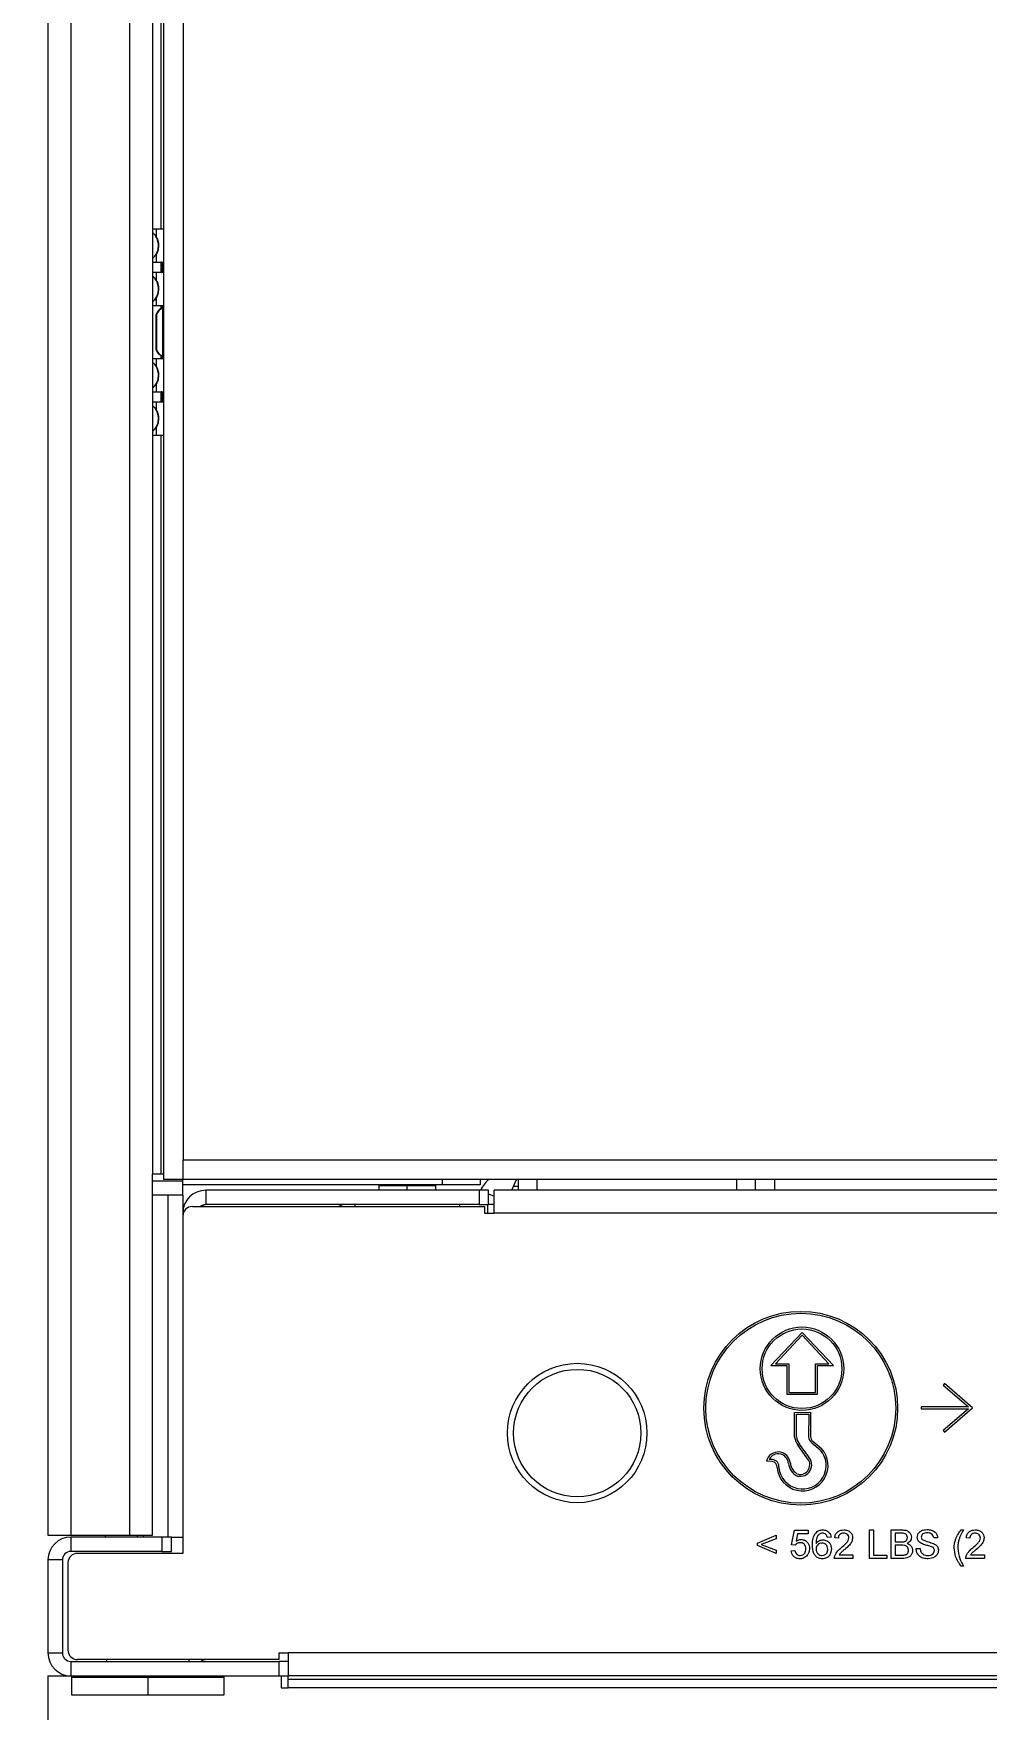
# Model space of a CAD drawing. Header units: inches. Extents: x 40138 to 76695, y -14500 to -5279.
# Drawn here: x 43331.2 to 43431.5, y -9959.8 to -9783.3 of the extents above; entities that cross this region are included whole.
import ezdxf

# ---------------------------------------------------------------- set-up
doc = ezdxf.new("R2010")
doc.units = ezdxf.units.IN
doc.header["$LTSCALE"] = 2
doc.header["$MEASUREMENT"] = 0
doc.header["$PDMODE"] = 35
doc.header["$PDSIZE"] = -1
doc.layers.add('M-ANNO-DIMS', color=7, linetype='Continuous', lineweight=13)
doc.layers.add('M-OBJECT-DETAILS', color=7, linetype='Continuous', lineweight=9)
doc.styles.get("Standard").update_dxf_attribs({"font": 'romans.shx', "width": 0.8})
doc.dimstyles.new('World Wide Dims', dxfattribs={"dimscale": 7, "dimtxt": 4.5, "dimasz": 3.5, "dimexe": 0.75, "dimexo": 0.75, "dimgap": 0.75, "dimtad": 0, "dimtih": 1, "dimtoh": 1, "dimdec": 0, "dimzin": 4, "dimdsep": 46, "dimtxsty": 'Standard', "dimcen": 0, "dimclrd": 256, "dimclre": 256, "dimclrt": 256, "dimadec": 0, "dimazin": 1, "dimtfac": 1, "dimtdec": 0, "dimtmove": 0, "dimatfit": 3, "dimfxl": 1, "dimtolj": 1, "dimtzin": 0, "dimlwd": -1, "dimlwe": -1, "dimarcsym": 0})

# ---------------------------------------------------------------- blocks, each defined once
blk = doc.blocks.new('*D42')
at = {"layer": 'Defpoints', "color": 0, "transparency": 16777216}
for p in [(42597.64, -8644.39), (43343.92, -8644.39), (43343.92, -10570.94)]:
    blk.add_point(p, dxfattribs=at)
at = {"layer": 'M-ANNO-DIMS', "transparency": 16777216}
for p, q in [((43338.67, -8644.39), (42592.39, -8644.39)), ((42597.64, -8668.89), (42597.64, -9254.04)), ((42597.64, -10546.44), (42597.64, -9365.04)), ((43338.67, -10570.94), (42592.39, -10570.94))]:
    blk.add_line(p, q, dxfattribs=at)
for points in [[(42593.55, -8668.89), (42601.72, -8668.89), (42597.64, -8644.39)], [(42593.55, -10546.44), (42601.72, -10546.44), (42597.64, -10570.94)]]:
    blk.add_solid(points, dxfattribs=at)
at = {"layer": 'M-ANNO-DIMS', "transparency": 16777216, "insert": (42597.64, -9309.54), "char_height": 31.5, "attachment_point": 5}
blk.add_mtext('\\A1;1927\\P [75.85]', dxfattribs=at)
blk = doc.blocks.new('*D46')
at = {"layer": 'Defpoints', "color": 0, "transparency": 16777216}
for p in [(42773.96, -8932.16), (43356.17, -8932.16), (43335.46, -9983.16)]:
    blk.add_point(p, dxfattribs=at)
at = {"layer": 'M-ANNO-DIMS', "transparency": 16777216}
for p, q in [((43350.92, -8932.16), (42768.71, -8932.16)), ((42773.96, -8956.66), (42773.96, -9527.59)), ((42773.96, -9958.66), (42773.96, -9749.59)), ((43330.21, -9983.16), (42768.71, -9983.16))]:
    blk.add_line(p, q, dxfattribs=at)
for points in [[(42769.88, -8956.66), (42778.05, -8956.66), (42773.96, -8932.16)], [(42769.88, -9958.66), (42778.05, -9958.66), (42773.96, -9983.16)]]:
    blk.add_solid(points, dxfattribs=at)
at = {"layer": 'M-ANNO-DIMS', "transparency": 16777216, "insert": (42773.96, -9638.59), "char_height": 31.5, "attachment_point": 5}
blk.add_mtext('\\A1;1051\\P [41.38]\\PDEPTH\\PW/O DOORS', dxfattribs=at)
blk = doc.blocks.new('*D47')
at = {"layer": 'Defpoints', "color": 0, "transparency": 16777216}
for p in [(44143.14, -8580.06), (42898.8, -10362.86), (42898.8, -10796.65)]:
    blk.add_point(p, dxfattribs=at)
at = {"layer": 'M-ANNO-DIMS', "transparency": 16777216}
for p, q in [((44143.14, -8585.31), (44143.14, -10801.9)), ((42898.8, -10368.11), (42898.8, -10801.9)), ((42923.3, -10796.65), (43189.89, -10796.65)), ((44118.64, -10796.65), (43361.19, -10796.65))]:
    blk.add_line(p, q, dxfattribs=at)
for points in [[(42923.3, -10792.57), (42923.3, -10800.74), (42898.8, -10796.65)], [(44118.64, -10792.57), (44118.64, -10800.74), (44143.14, -10796.65)]]:
    blk.add_solid(points, dxfattribs=at)
at = {"layer": 'M-ANNO-DIMS', "transparency": 16777216, "insert": (43275.54, -10796.65), "char_height": 31.5, "attachment_point": 5}
blk.add_mtext('\\A1;1244\\P [48.99]', dxfattribs=at)

msp = doc.modelspace()

# ---------------------------------------------------------------- linework, layer by layer
at = {"layer": 'M-OBJECT-DETAILS', "linetype": 'Continuous'}
for p, q in [((43332.675, -8973.911), (43332.675, -9941.411)), ((43335.083, -8973.911), (43335.083, -9941.411)), ((43341.273, -8973.911), (43341.273, -9941.411)), ((43343.681, -9011.911), (43343.681, -9903.411)), ((43344.57, -9011.911), (43344.57, -9803.876)), ((43344.825, -9013.45), (43344.825, -9903.961)), ((43346.914, -9013.45), (43346.914, -9901.872)), ((43344.097, -9803.876), (43343.681, -9803.876)), ((43344.825, -9803.876), (43344.097, -9803.876)), ((43344.097, -9804.773), (43344.097, -9803.876)), ((43344.308, -9805.626), (43344.308, -9805.606)), ((43344.325, -9805.606), (43344.308, -9805.606)), ((43344.308, -9805.626), (43344.325, -9805.626)), ((43344.325, -9805.626), (43344.325, -9805.606)), ((43343.681, -9807.356), (43344.097, -9807.356)), ((43344.097, -9807.356), (43344.097, -9806.446)), ((43344.097, -9807.356), (43344.691, -9807.356)), ((43344.57, -9807.356), (43344.57, -9808.446)), ((43344.097, -9808.446), (43343.681, -9808.446)), ((43344.691, -9808.446), (43344.097, -9808.446)), ((43344.097, -9809.343), (43344.097, -9808.446)), ((43344.825, -9807.856), (43344.736, -9807.856)), ((43344.736, -9807.856), (43344.736, -9807.946)), ((43344.736, -9807.946), (43344.825, -9807.946)), ((43344.325, -9810.176), (43344.308, -9810.176)), ((43344.308, -9810.196), (43344.308, -9810.176)), ((43344.308, -9810.196), (43344.325, -9810.196)), ((43344.325, -9810.196), (43344.325, -9810.176)), ((43343.681, -9811.926), (43344.097, -9811.926)), ((43344.097, -9811.926), (43344.097, -9811.016)), ((43344.097, -9811.926), (43344.813, -9811.926)), ((43344.57, -9811.926), (43344.57, -9812.254)), ((43344.723, -9812.226), (43344.79, -9812.226)), ((43344.825, -9812.076), (43344.736, -9812.076)), ((43344.736, -9812.226), (43344.736, -9812.076)), ((43344.79, -9812.226), (43344.74, -9812.229)), ((43344.74, -9812.229), (43344.74, -9817.222)), ((43344.79, -9812.226), (43344.825, -9812.226)), ((43344.092, -9813.226), (43344.029, -9813.226)), ((43344.029, -9813.226), (43344.029, -9816.226)), ((43344.092, -9813.226), (43344.092, -9816.226)), ((43344.029, -9816.226), (43344.092, -9816.226)), ((43344.097, -9817.526), (43343.681, -9817.526)), ((43344.813, -9817.526), (43344.097, -9817.526)), ((43344.097, -9818.423), (43344.097, -9817.526)), ((43344.57, -9817.198), (43344.57, -9817.526)), ((43344.79, -9817.226), (43344.723, -9817.226)), ((43344.736, -9817.376), (43344.736, -9817.226)), ((43344.825, -9817.376), (43344.736, -9817.376)), ((43344.74, -9817.222), (43344.79, -9817.226)), ((43344.825, -9817.226), (43344.79, -9817.226)), ((43344.308, -9819.271), (43344.308, -9819.256)), ((43344.325, -9819.256), (43344.308, -9819.256)), ((43344.308, -9819.271), (43344.325, -9819.271)), ((43344.325, -9819.271), (43344.325, -9819.256)), ((43343.681, -9821.001), (43344.097, -9821.001)), ((43344.097, -9821.001), (43344.097, -9820.091)), ((43344.097, -9821.001), (43344.691, -9821.001)), ((43344.57, -9821.001), (43344.57, -9822.091)), ((43344.825, -9821.501), (43344.736, -9821.501)), ((43344.736, -9821.501), (43344.736, -9821.591)), ((43344.097, -9822.091), (43343.681, -9822.091)), ((43344.691, -9822.091), (43344.097, -9822.091)), ((43344.097, -9822.988), (43344.097, -9822.091)), ((43344.736, -9821.591), (43344.825, -9821.591)), ((43344.097, -9825.566), (43344.097, -9824.656)), ((43344.308, -9823.836), (43344.308, -9823.821)), ((43344.325, -9823.821), (43344.308, -9823.821)), ((43344.308, -9823.836), (43344.325, -9823.836)), ((43344.325, -9823.836), (43344.325, -9823.821)), ((43343.681, -9825.566), (43344.097, -9825.566)), ((43344.097, -9825.566), (43344.825, -9825.566)), ((43344.57, -9825.566), (43344.57, -9903.411)), ((43346.914, -9901.872), (43917.036, -9901.872)), ((43346.914, -9903.961), (43346.914, -9901.872)), ((43343.681, -9941.411), (43343.681, -9903.411)), ((43344.57, -9903.411), (43343.681, -9903.411)), ((43343.681, -9904.111), (43346.875, -9904.111)), ((43344.825, -9903.411), (43344.57, -9903.411)), ((43346.914, -9903.961), (43344.825, -9903.961)), ((43346.875, -9904.111), (43346.875, -9903.961)), ((43346.875, -9905.611), (43346.875, -9904.111)), ((43374.194, -9904.516), (43346.875, -9904.516)), ((43917.036, -9903.961), (43346.914, -9903.961)), ((43367.495, -9904.516), (43367.495, -9904.589)), ((43373.495, -9904.589), (43373.495, -9904.516)), ((43374.194, -9904.516), (43374.194, -9903.961)), ((43378.194, -9904.516), (43374.194, -9904.516)), ((43378.194, -9903.961), (43378.194, -9904.516)), ((43378.975, -9904.055), (43378.975, -9903.961)), ((43381.498, -9905.089), (43382, -9903.961)), ((43382.175, -9903.961), (43382.175, -9905.089)), ((43384.175, -9905.089), (43384.175, -9903.961)), ((43405.175, -9903.961), (43405.175, -9905.089)), ((43407.175, -9905.089), (43407.175, -9903.961)), ((43409.175, -9903.961), (43409.175, -9905.089)), ((43345.288, -9905.611), (43343.681, -9905.611)), ((43345.288, -9905.611), (43345.288, -9941.611)), ((43346.875, -9905.611), (43345.288, -9905.611)), ((43346.875, -9905.611), (43346.875, -9907.497)), ((43349.283, -9905.089), (43349.283, -9906.608)), ((43378.063, -9905.089), (43349.283, -9905.089)), ((43367.495, -9904.589), (43367.495, -9905.089)), ((43367.495, -9904.589), (43370.495, -9904.589)), ((43370.495, -9905.089), (43370.495, -9904.589)), ((43370.495, -9904.589), (43373.495, -9904.589)), ((43373.495, -9905.089), (43373.495, -9904.589)), ((43378.063, -9905.089), (43378.063, -9906.608)), ((43379.063, -9905.089), (43378.063, -9905.089)), ((43379.063, -9906.608), (43379.063, -9905.089)), ((43379.063, -9905.467), (43379.648, -9905.728)), ((43379.648, -9907.497), (43379.648, -9905.089)), ((43884.302, -9905.089), (43379.648, -9905.089)), ((43382.175, -9904.711), (43381.666, -9904.711)), ((43346.875, -9907.497), (43346.875, -9907.807)), ((43346.924, -9907.497), (43346.875, -9907.497)), ((43346.875, -9907.807), (43346.875, -9943.329)), ((43347.875, -9906.807), (43378.648, -9906.807)), ((43378.063, -9906.608), (43349.283, -9906.608)), ((43364.97, -9906.608), (43364.97, -9906.807)), ((43376.02, -9906.807), (43376.02, -9906.608)), ((43378.063, -9906.608), (43379.063, -9906.608)), ((43378.648, -9906.807), (43378.648, -9907.497)), ((43378.648, -9907.497), (43379.648, -9907.497)), ((43378.975, -9907.497), (43378.975, -9906.608)), ((43379.565, -9906.608), (43379.063, -9906.608)), ((43379.648, -9906.612), (43379.565, -9906.608)), ((43884.302, -9907.497), (43379.648, -9907.497)), ((43332.675, -9941.411), (43335.083, -9941.411)), ((43335.083, -9941.411), (43341.273, -9941.411)), ((43338.696, -9941.411), (43338.696, -9941.611)), ((43341.273, -9941.411), (43343.681, -9941.411)), ((43342.112, -9941.611), (43342.112, -9941.411)), ((43342.697, -9941.411), (43342.697, -9941.611)), ((43335.083, -9941.611), (43335.083, -9943.13)), ((43344.675, -9941.611), (43335.083, -9941.611)), ((43344.675, -9943.13), (43335.083, -9943.13)), ((43346.875, -9943.329), (43335.775, -9943.329)), ((43344.675, -9941.611), (43344.675, -9943.13)), ((43345.675, -9941.611), (43344.675, -9941.611)), ((43344.675, -9943.13), (43345.675, -9943.13)), ((43345.675, -9941.611), (43346.875, -9941.611)), ((43345.675, -9943.13), (43345.675, -9941.611)), ((43334.194, -9944.019), (43332.675, -9944.019)), ((43332.675, -9944.019), (43332.675, -9953.822)), ((43334.194, -9944.019), (43334.194, -9953.822)), ((43334.775, -9944.329), (43334.775, -9953.51)), ((43332.675, -9953.822), (43334.194, -9953.822)), ((43356.995, -9953.822), (43357.995, -9953.822)), ((43356.995, -9953.822), (43356.995, -9954.51)), ((43357.995, -9955.775), (43357.995, -9953.822)), ((43905.955, -9953.822), (43357.995, -9953.822)), ((43335.083, -9954.711), (43335.083, -9956.23)), ((43335.083, -9954.711), (43356.995, -9954.711)), ((43356.995, -9954.51), (43335.775, -9954.51)), ((43338.825, -9954.51), (43338.825, -9954.711)), ((43347.525, -9954.711), (43347.525, -9954.51)), ((43356.995, -9954.711), (43356.995, -9956.23)), ((43357.995, -9954.711), (43356.995, -9954.711)), ((43332.675, -9956.23), (43335.083, -9956.23)), ((43332.675, -9956.23), (43332.675, -9980.372)), ((43335.083, -9956.23), (43356.995, -9956.23)), ((43335.175, -9956.382), (43335.175, -9956.23)), ((43335.175, -9956.382), (43343.175, -9956.382)), ((43335.175, -9958.279), (43335.175, -9956.382)), ((43340.675, -9956.23), (43340.675, -9956.382)), ((43343.175, -9956.382), (43343.175, -9958.279)), ((43343.175, -9956.382), (43351.175, -9956.382)), ((43345.675, -9956.382), (43345.675, -9956.23)), ((43351.175, -9956.23), (43351.175, -9956.382)), ((43351.175, -9956.382), (43351.175, -9958.279)), ((43356.995, -9956.23), (43357.995, -9956.23)), ((43357.225, -9956.23), (43357.225, -9957.497)), ((43357.975, -9956.608), (43357.975, -9956.23)), ((43905.975, -9956.608), (43357.975, -9956.608)), ((43357.975, -9957.497), (43357.975, -9956.608)), ((43357.995, -9956.23), (43357.995, -9955.775)), ((43905.955, -9956.23), (43357.995, -9956.23)), ((43343.175, -9958.279), (43335.175, -9958.279)), ((43351.175, -9958.279), (43343.175, -9958.279)), ((43357.225, -9957.497), (43357.975, -9957.497)), ((43905.975, -9957.497), (43357.975, -9957.497))]:
    msp.add_line(p, q, dxfattribs=at)
at = {"layer": 'M-OBJECT-DETAILS', "linetype": 'Continuous', "lineweight": 0}
for p, q in [((43412.077, -9920.058), (43408.792, -9923.563)), ((43412.077, -9920.35), (43409.254, -9923.363)), ((43415.362, -9923.563), (43412.077, -9920.058)), ((43414.9, -9923.363), (43412.077, -9920.35)), ((43408.792, -9923.563), (43410.465, -9923.563)), ((43409.254, -9923.363), (43410.665, -9923.363)), ((43410.465, -9923.563), (43410.465, -9926.576)), ((43410.665, -9923.363), (43410.665, -9926.376)), ((43413.489, -9923.363), (43414.9, -9923.363)), ((43413.489, -9926.376), (43413.489, -9923.363)), ((43413.689, -9926.576), (43413.689, -9923.563)), ((43413.689, -9923.563), (43415.362, -9923.563)), ((43427.072, -9925.453), (43426.941, -9925.604)), ((43426.941, -9925.604), (43429.585, -9927.903)), ((43430.004, -9928.003), (43427.072, -9925.453)), ((43410.465, -9926.576), (43413.689, -9926.576)), ((43410.665, -9926.376), (43413.489, -9926.376)), ((43411.285, -9928.486), (43412.972, -9928.467)), ((43411.285, -9931.079), (43411.285, -9928.486)), ((43411.485, -9928.684), (43412.77, -9928.669)), ((43411.485, -9931.067), (43411.485, -9928.684)), ((43412.77, -9928.669), (43412.756, -9931.038)), ((43412.972, -9928.467), (43412.956, -9931.036)), ((43429.585, -9927.903), (43424.604, -9927.903)), ((43424.604, -9927.903), (43424.604, -9928.103)), ((43424.604, -9928.103), (43429.585, -9928.103)), ((43429.585, -9928.103), (43426.941, -9930.402)), ((43427.072, -9930.553), (43430.004, -9928.003)), ((43426.941, -9930.402), (43427.072, -9930.553)), ((43412.577, -9933.267), (43411.644, -9931.966)), ((43412.73, -9933.137), (43411.805, -9931.846)), ((43413.095, -9931.69), (43413.985, -9932.421)), ((43413.218, -9931.532), (43414.124, -9932.277)), ((43408.932, -9933.639), (43408.33, -9933.621)), ((43408.949, -9933.44), (43408.614, -9933.43)), ((43407.387, -9942.247), (43409.349, -9941.4)), ((43409.349, -9941.4), (43409.349, -9941.785)), ((43410.964, -9942.439), (43411.272, -9940.9)), ((43411.272, -9940.9), (43412.695, -9940.9)), ((43411.586, -9941.285), (43411.434, -9942.062)), ((43412.695, -9941.285), (43411.586, -9941.285)), ((43412.695, -9940.9), (43412.695, -9941.285)), ((43419.157, -9943.862), (43419.157, -9940.862)), ((43419.157, -9940.862), (43419.58, -9940.862)), ((43419.58, -9940.862), (43419.58, -9943.516)), ((43421.464, -9940.862), (43422.587, -9940.862)), ((43421.464, -9943.862), (43421.464, -9940.862)), ((43421.887, -9941.208), (43421.887, -9942.131)), ((43422.459, -9941.208), (43421.887, -9941.208)), ((43428.81, -9940.862), (43429.08, -9940.862)), ((43407.387, -9942.516), (43407.387, -9942.247)), ((43409.349, -9943.362), (43407.387, -9942.516)), ((43409.349, -9941.785), (43407.772, -9942.381)), ((43407.772, -9942.381), (43409.349, -9942.977)), ((43409.349, -9942.977), (43409.349, -9943.362)), ((43410.926, -9943.054), (43411.31, -9943.016)), ((43411.349, -9942.477), (43410.964, -9942.439)), ((43415.118, -9941.631), (43414.733, -9941.67)), ((43415.887, -9941.747), (43415.503, -9941.708)), ((43421.887, -9942.131), (43422.506, -9942.131)), ((43422.548, -9942.477), (43421.887, -9942.477)), ((43421.887, -9942.477), (43421.887, -9943.516)), ((43424.08, -9942.823), (43424.503, -9942.823)), ((43426.349, -9941.708), (43425.926, -9941.708)), ((43429.733, -9941.747), (43429.349, -9941.708)), ((43417.426, -9943.862), (43415.464, -9943.862)), ((43415.958, -9943.477), (43417.426, -9943.477)), ((43417.426, -9943.477), (43417.426, -9943.862)), ((43421.003, -9943.862), (43419.157, -9943.862)), ((43419.58, -9943.516), (43421.003, -9943.516)), ((43421.003, -9943.516), (43421.003, -9943.862)), ((43422.59, -9943.862), (43421.464, -9943.862)), ((43421.887, -9943.516), (43422.597, -9943.516)), ((43429.08, -9944.67), (43428.81, -9944.67)), ((43431.272, -9943.862), (43429.31, -9943.862)), ((43429.804, -9943.477), (43431.272, -9943.477)), ((43431.272, -9943.477), (43431.272, -9943.862))]:
    msp.add_line(p, q, dxfattribs=at)
for centre, radius in [((43411.933, -9928.044), 10.2), ((43411.933, -9928.044), 10), ((43412.061, -9923.884), 4.392), ((43412.061, -9923.884), 4.192), ((43388.394, -9930.659), 7.341), ((43388.394, -9930.659), 6.706)]:
    msp.add_circle(centre, radius, dxfattribs=at)
at = {"layer": 'M-OBJECT-DETAILS', "linetype": 'Continuous'}
for centre, radius, start, end in [((43344.948, -9813.115), 0.926, 106.99115, 186.89935), ((43345.011, -9813.115), 0.926, 106.99008, 186.90042), ((43344.948, -9816.337), 0.926, 173.10065, 253.00885), ((43345.011, -9816.337), 0.926, 173.09958, 253.00992), ((43380.954, -9906.31), 3, 128.45788, 155.97937), ((43349.283, -9907.497), 2.408, 90, 180), ((43347.875, -9907.807), 1, 90, 180), ((43349.283, -9907.497), 0.889, 90, 129.09032), ((43349.394, -9907.608), 1, 90, 126.7743), ((43363.094, -9907.608), 1, 53.2257, 90), ((43335.083, -9944.019), 2.408, 90, 180), ((43335.083, -9944.019), 0.889, 90, 180), ((43335.775, -9944.329), 1, 90, 180), ((43335.083, -9953.822), 2.408, 180, 270), ((43335.083, -9953.822), 0.889, 180, 270), ((43335.775, -9953.51), 1, 180, 270), ((43349.394, -9953.711), 1, 233.03472, 270)]:
    msp.add_arc(centre, radius, start, end, dxfattribs=at)
at = {"layer": 'M-OBJECT-DETAILS', "linetype": 'Continuous', "lineweight": 0}
for centre, radius, start, end in [((43409.565, -9933.922), 1.271, 3.97692, 166.3172), ((43412.115, -9934.064), 2.689, 185.09666, 41.64154), ((43412.115, -9934.064), 2.489, 185.52775, 41.28792), ((43413.083, -9930.867), 1.811, 186.73471, 217.35952), ((43413.083, -9930.867), 1.611, 187.14109, 217.46309), ((43413.6, -9931.014), 0.844, 181.66575, 233.25153), ((43413.6, -9931.014), 0.644, 181.95779, 233.6359), ((43409.565, -9933.922), 1.071, 3.86329, 152.62666), ((43408.84, -9934.233), 0.601, 353.32949, 81.1999), ((43408.84, -9934.233), 0.801, 354.93775, 82.15374), ((43412.264, -9933.701), 1.637, 185.20624, 245.11546), ((43412.264, -9933.701), 1.437, 185.29266, 244.30352), ((43411.858, -9933.996), 1.224, 256.59683, 44.58731), ((43411.858, -9933.996), 1.024, 257.70961, 45.42421)]:
    msp.add_arc(centre, radius, start, end, dxfattribs=at)
at = {"layer": 'M-OBJECT-DETAILS', "linetype": 'Continuous'}
for points, knots in [([(43343.681, -9804.257), (43343.768, -9804.331), (43343.982, -9804.512), (43344.222, -9804.942), (43344.319, -9805.338), (43344.324, -9805.565), (43344.325, -9805.606)], [0, 0, 0, 0, 0.2310469, 0.5647749, 0.9227192, 1, 1, 1, 1]), ([(43344.308, -9805.606), (43344.289, -9805.413), (43344.251, -9805.028), (43344.003, -9804.555), (43343.773, -9804.355), (43343.681, -9804.276)], [0, 0, 0, 0, 0.3759767, 0.7521432, 1, 1, 1, 1]), ([(43343.681, -9806.96), (43343.767, -9806.886), (43343.979, -9806.702), (43344.214, -9806.268), (43344.304, -9805.877), (43344.308, -9805.658), (43344.308, -9805.626)], [0, 0, 0, 0, 0.2306692, 0.5726628, 0.9379455, 1, 1, 1, 1]), ([(43344.325, -9805.626), (43344.305, -9805.818), (43344.267, -9806.204), (43344.014, -9806.684), (43343.779, -9806.888), (43343.681, -9806.972)], [0, 0, 0, 0, 0.36985017, 0.73990049, 1, 1, 1, 1]), ([(43344.736, -9807.856), (43344.736, -9807.8), (43344.736, -9807.688), (43344.732, -9807.539), (43344.711, -9807.429), (43344.665, -9807.365), (43344.612, -9807.359), (43344.586, -9807.356)], [0, 0, 0, 0, 0.20684837, 0.41379902, 0.61796777, 0.81227625, 1, 1, 1, 1]), ([(43344.691, -9807.356), (43344.716, -9807.36), (43344.767, -9807.368), (43344.806, -9807.442), (43344.822, -9807.557), (43344.825, -9807.699), (43344.825, -9807.804), (43344.825, -9807.856)], [0, 0, 0, 0, 0.2068643, 0.4143875, 0.6096617, 0.8082943, 1, 1, 1, 1]), ([(43343.681, -9808.827), (43343.768, -9808.901), (43343.982, -9809.082), (43344.222, -9809.512), (43344.319, -9809.908), (43344.324, -9810.135), (43344.325, -9810.176)], [0, 0, 0, 0, 0.2310331, 0.5647591, 0.9227197, 1, 1, 1, 1]), ([(43344.308, -9810.176), (43344.289, -9809.983), (43344.251, -9809.598), (43344.003, -9809.125), (43343.773, -9808.925), (43343.681, -9808.846)], [0, 0, 0, 0, 0.3759767, 0.7521432, 1, 1, 1, 1]), ([(43344.586, -9808.446), (43344.614, -9808.442), (43344.67, -9808.434), (43344.714, -9808.363), (43344.733, -9808.251), (43344.736, -9808.108), (43344.736, -9808.001), (43344.736, -9807.946)], [0, 0, 0, 0, 0.205172, 0.4110652, 0.6027379, 0.7976465, 1, 1, 1, 1]), ([(43344.825, -9807.946), (43344.825, -9808.002), (43344.825, -9808.114), (43344.822, -9808.263), (43344.802, -9808.374), (43344.76, -9808.436), (43344.713, -9808.443), (43344.691, -9808.446)], [0, 0, 0, 0, 0.2083344, 0.4167012, 0.6227686, 0.8204922, 1, 1, 1, 1]), ([(43343.681, -9811.53), (43343.767, -9811.456), (43343.979, -9811.272), (43344.214, -9810.838), (43344.304, -9810.447), (43344.308, -9810.228), (43344.308, -9810.196)], [0, 0, 0, 0, 0.2306692, 0.5726628, 0.9379455, 1, 1, 1, 1]), ([(43344.325, -9810.196), (43344.305, -9810.388), (43344.267, -9810.774), (43344.014, -9811.254), (43343.779, -9811.458), (43343.681, -9811.542)], [0, 0, 0, 0, 0.36985017, 0.73990049, 1, 1, 1, 1]), ([(43344.677, -9812.229), (43344.691, -9812.228), (43344.71, -9812.226), (43344.721, -9812.226), (43344.723, -9812.226)], [0, 0, 0, 0, 0.7756641, 1, 1, 1, 1]), ([(43344.736, -9812.076), (43344.736, -9812.059), (43344.736, -9812.025), (43344.735, -9811.98), (43344.733, -9811.946), (43344.729, -9811.928), (43344.725, -9811.927), (43344.723, -9811.926)], [0, 0, 0, 0, 0.21397045, 0.4280628, 0.64191435, 0.85462452, 1, 1, 1, 1]), ([(43344.813, -9811.926), (43344.816, -9811.927), (43344.82, -9811.931), (43344.823, -9811.956), (43344.825, -9811.994), (43344.825, -9812.036), (43344.825, -9812.064), (43344.825, -9812.076)], [0, 0, 0, 0, 0.21401, 0.4281677, 0.6409651, 0.8542969, 1, 1, 1, 1]), ([(43343.681, -9817.907), (43343.768, -9817.981), (43343.982, -9818.162), (43344.222, -9818.592), (43344.319, -9818.988), (43344.324, -9819.215), (43344.325, -9819.256)], [0, 0, 0, 0, 0.2310469, 0.5647749, 0.9227192, 1, 1, 1, 1]), ([(43344.308, -9819.256), (43344.289, -9819.063), (43344.251, -9818.678), (43344.003, -9818.205), (43343.773, -9818.005), (43343.681, -9817.926)], [0, 0, 0, 0, 0.3759767, 0.7521432, 1, 1, 1, 1]), ([(43344.723, -9817.226), (43344.713, -9817.225), (43344.701, -9817.225), (43344.682, -9817.223), (43344.677, -9817.222)], [0, 0, 0, 0, 0.77569589, 1, 1, 1, 1]), ([(43344.723, -9817.526), (43344.726, -9817.524), (43344.731, -9817.521), (43344.734, -9817.495), (43344.736, -9817.458), (43344.736, -9817.416), (43344.736, -9817.387), (43344.736, -9817.376)], [0, 0, 0, 0, 0.2139758, 0.4278906, 0.6403091, 0.8534627, 1, 1, 1, 1]), ([(43344.825, -9817.376), (43344.825, -9817.393), (43344.825, -9817.426), (43344.824, -9817.471), (43344.823, -9817.505), (43344.819, -9817.523), (43344.815, -9817.525), (43344.813, -9817.526)], [0, 0, 0, 0, 0.2140626, 0.4282459, 0.6422379, 0.8553566, 1, 1, 1, 1]), ([(43343.681, -9820.604), (43343.767, -9820.531), (43343.979, -9820.347), (43344.214, -9819.913), (43344.304, -9819.522), (43344.308, -9819.303), (43344.308, -9819.271)], [0, 0, 0, 0, 0.23065558, 0.57266444, 0.93794569, 1, 1, 1, 1]), ([(43344.325, -9819.271), (43344.305, -9819.463), (43344.267, -9819.849), (43344.014, -9820.329), (43343.779, -9820.533), (43343.681, -9820.617)], [0, 0, 0, 0, 0.3698682, 0.739901, 1, 1, 1, 1]), ([(43344.736, -9821.501), (43344.736, -9821.445), (43344.736, -9821.333), (43344.732, -9821.184), (43344.711, -9821.074), (43344.665, -9821.01), (43344.612, -9821.004), (43344.586, -9821.001)], [0, 0, 0, 0, 0.2068509, 0.4137718, 0.6179675, 0.8122783, 1, 1, 1, 1]), ([(43344.691, -9821.001), (43344.716, -9821.005), (43344.767, -9821.013), (43344.806, -9821.087), (43344.822, -9821.202), (43344.825, -9821.344), (43344.825, -9821.449), (43344.825, -9821.501)], [0, 0, 0, 0, 0.2068602, 0.4143845, 0.6096597, 0.8082933, 1, 1, 1, 1]), ([(43343.681, -9822.472), (43343.768, -9822.546), (43343.982, -9822.727), (43344.222, -9823.157), (43344.319, -9823.553), (43344.324, -9823.78), (43344.325, -9823.821)], [0, 0, 0, 0, 0.2310469, 0.5647749, 0.9227192, 1, 1, 1, 1]), ([(43344.308, -9823.821), (43344.289, -9823.628), (43344.251, -9823.243), (43344.003, -9822.77), (43343.773, -9822.57), (43343.681, -9822.491)], [0, 0, 0, 0, 0.3759767, 0.7521432, 1, 1, 1, 1]), ([(43344.586, -9822.091), (43344.614, -9822.087), (43344.67, -9822.079), (43344.714, -9822.008), (43344.733, -9821.896), (43344.736, -9821.753), (43344.736, -9821.646), (43344.736, -9821.591)], [0, 0, 0, 0, 0.205171, 0.4110836, 0.6027343, 0.7976791, 1, 1, 1, 1]), ([(43344.825, -9821.591), (43344.825, -9821.647), (43344.825, -9821.759), (43344.822, -9821.908), (43344.802, -9822.019), (43344.76, -9822.081), (43344.713, -9822.088), (43344.691, -9822.091)], [0, 0, 0, 0, 0.2083034, 0.4166756, 0.622773, 0.8204875, 1, 1, 1, 1]), ([(43343.681, -9825.169), (43343.767, -9825.096), (43343.979, -9824.912), (43344.214, -9824.478), (43344.304, -9824.087), (43344.308, -9823.868), (43344.308, -9823.836)], [0, 0, 0, 0, 0.23065558, 0.57266444, 0.93794569, 1, 1, 1, 1]), ([(43344.325, -9823.836), (43344.305, -9824.028), (43344.267, -9824.414), (43344.014, -9824.894), (43343.779, -9825.098), (43343.681, -9825.182)], [0, 0, 0, 0, 0.3698682, 0.739901, 1, 1, 1, 1])]:
    msp.add_open_spline(points, degree=3, knots=knots, dxfattribs=at)
at = {"layer": 'M-OBJECT-DETAILS', "linetype": 'Continuous', "lineweight": 0}
for points, knots in [([(43413.157, -9942.457), (43413.16, -9942.206), (43413.168, -9941.759), (43413.387, -9941.372), (43413.483, -9941.203)], [0, 0, 0, 0, 0.5613965, 1, 1, 1, 1]), ([(43413.483, -9941.203), (43413.607, -9941.091), (43413.827, -9940.891), (43414.122, -9940.871), (43414.252, -9940.862)], [0, 0, 0, 0, 0.55838832, 1, 1, 1, 1]), ([(43413.899, -9941.297), (43413.826, -9941.37), (43413.68, -9941.516), (43413.555, -9941.87), (43413.546, -9942.134), (43413.541, -9942.296)], [0, 0, 0, 0, 0.2793659, 0.5591662, 1, 1, 1, 1]), ([(43414.227, -9941.208), (43414.162, -9941.213), (43414.047, -9941.221), (43413.944, -9941.274), (43413.899, -9941.297)], [0, 0, 0, 0, 0.5596956, 1, 1, 1, 1]), ([(43414.595, -9941.362), (43414.534, -9941.312), (43414.426, -9941.223), (43414.288, -9941.213), (43414.227, -9941.208)], [0, 0, 0, 0, 0.5590071, 1, 1, 1, 1]), ([(43414.252, -9940.862), (43414.372, -9940.872), (43414.612, -9940.891), (43414.898, -9941.089), (43415.065, -9941.353), (43415.1, -9941.538), (43415.118, -9941.631)], [0, 0, 0, 0, 0.2800507, 0.5592006, 0.7793811, 1, 1, 1, 1]), ([(43414.733, -9941.67), (43414.718, -9941.607), (43414.69, -9941.496), (43414.624, -9941.403), (43414.595, -9941.362)], [0, 0, 0, 0, 0.56052212, 1, 1, 1, 1]), ([(43415.503, -9941.708), (43415.525, -9941.575), (43415.569, -9941.309), (43415.827, -9941.015), (43416.149, -9940.879), (43416.359, -9940.868), (43416.464, -9940.862)], [0, 0, 0, 0, 0.2802417, 0.5588976, 0.7791378, 1, 1, 1, 1]), ([(43416.456, -9941.208), (43416.373, -9941.214), (43416.207, -9941.227), (43416.008, -9941.361), (43415.901, -9941.551), (43415.892, -9941.681), (43415.887, -9941.747)], [0, 0, 0, 0, 0.2804232, 0.559507, 0.7793644, 1, 1, 1, 1]), ([(43417.003, -9941.694), (43416.993, -9941.617), (43416.972, -9941.463), (43416.816, -9941.303), (43416.636, -9941.219), (43416.516, -9941.212), (43416.456, -9941.208)], [0, 0, 0, 0, 0.2791042, 0.5586192, 0.7790445, 1, 1, 1, 1]), ([(43416.464, -9940.862), (43416.595, -9940.871), (43416.856, -9940.889), (43417.169, -9941.097), (43417.36, -9941.382), (43417.378, -9941.587), (43417.387, -9941.69)], [0, 0, 0, 0, 0.2804834, 0.5596433, 0.7797412, 1, 1, 1, 1]), ([(43423.157, -9941.677), (43423.148, -9941.595), (43423.134, -9941.473), (43423.042, -9941.335), (43422.839, -9941.194), (43422.628, -9941.202), (43422.459, -9941.208)], [0, 0, 0, 0, 0.24952035, 0.37502584, 0.50024934, 1, 1, 1, 1]), ([(43422.587, -9940.862), (43422.721, -9940.866), (43422.986, -9940.875), (43423.332, -9941.04), (43423.538, -9941.328), (43423.566, -9941.536), (43423.58, -9941.64)], [0, 0, 0, 0, 0.2811139, 0.560027, 0.7801182, 1, 1, 1, 1]), ([(43424.195, -9941.645), (43424.205, -9941.553), (43424.225, -9941.368), (43424.375, -9941.125), (43424.7, -9940.875), (43425.015, -9940.845), (43425.236, -9940.823)], [0, 0, 0, 0, 0.1870283, 0.3741228, 0.5611377, 1, 1, 1, 1]), ([(43425.253, -9941.17), (43425.172, -9941.173), (43425.009, -9941.178), (43424.792, -9941.262), (43424.644, -9941.425), (43424.627, -9941.553), (43424.618, -9941.617)], [0, 0, 0, 0, 0.2812758, 0.5608062, 0.7806682, 1, 1, 1, 1]), ([(43425.236, -9940.823), (43425.385, -9940.833), (43425.682, -9940.851), (43426.066, -9941.04), (43426.301, -9941.359), (43426.333, -9941.592), (43426.349, -9941.708)], [0, 0, 0, 0, 0.28079432, 0.56013892, 0.77987061, 1, 1, 1, 1]), ([(43425.926, -9941.708), (43425.91, -9941.618), (43425.877, -9941.44), (43425.636, -9941.194), (43425.398, -9941.179), (43425.253, -9941.17)], [0, 0, 0, 0, 0.28108951, 0.5602958, 1, 1, 1, 1]), ([(43428.238, -9941.86), (43428.325, -9941.662), (43428.479, -9941.308), (43428.709, -9940.998), (43428.81, -9940.862)], [0, 0, 0, 0, 0.5597568, 1, 1, 1, 1]), ([(43428.75, -9941.45), (43428.706, -9941.554), (43428.627, -9941.74), (43428.575, -9941.935), (43428.553, -9942.021)], [0, 0, 0, 0, 0.5599631, 1, 1, 1, 1]), ([(43429.08, -9940.862), (43429.014, -9940.97), (43428.898, -9941.162), (43428.795, -9941.362), (43428.75, -9941.45)], [0, 0, 0, 0, 0.5600486, 1, 1, 1, 1]), ([(43429.349, -9941.708), (43429.371, -9941.575), (43429.415, -9941.309), (43429.673, -9941.015), (43429.995, -9940.879), (43430.205, -9940.868), (43430.31, -9940.862)], [0, 0, 0, 0, 0.2802429, 0.5588904, 0.779139, 1, 1, 1, 1]), ([(43430.302, -9941.208), (43430.219, -9941.214), (43430.053, -9941.227), (43429.854, -9941.361), (43429.748, -9941.551), (43429.738, -9941.681), (43429.733, -9941.747)], [0, 0, 0, 0, 0.2804088, 0.559495, 0.7793625, 1, 1, 1, 1]), ([(43430.849, -9941.694), (43430.839, -9941.617), (43430.818, -9941.463), (43430.663, -9941.303), (43430.483, -9941.219), (43430.362, -9941.212), (43430.302, -9941.208)], [0, 0, 0, 0, 0.27910613, 0.55860637, 0.7790464, 1, 1, 1, 1]), ([(43430.31, -9940.862), (43430.441, -9940.871), (43430.702, -9940.889), (43431.015, -9941.097), (43431.206, -9941.382), (43431.224, -9941.587), (43431.233, -9941.69)], [0, 0, 0, 0, 0.2804845, 0.5596455, 0.7797385, 1, 1, 1, 1]), ([(43411.858, -9943.9), (43411.727, -9943.89), (43411.465, -9943.868), (43411.157, -9943.648), (43410.975, -9943.359), (43410.942, -9943.156), (43410.926, -9943.054)], [0, 0, 0, 0, 0.28007403, 0.55925205, 0.77942158, 1, 1, 1, 1]), ([(43411.31, -9943.016), (43411.326, -9943.094), (43411.358, -9943.25), (43411.487, -9943.44), (43411.672, -9943.541), (43411.797, -9943.55), (43411.86, -9943.554)], [0, 0, 0, 0, 0.2807251, 0.5599457, 0.7796367, 1, 1, 1, 1]), ([(43411.862, -9942.208), (43411.805, -9942.211), (43411.692, -9942.217), (43411.5, -9942.295), (43411.406, -9942.408), (43411.349, -9942.477)], [0, 0, 0, 0, 0.2809138, 0.5611529, 1, 1, 1, 1]), ([(43411.434, -9942.062), (43411.525, -9942), (43411.687, -9941.888), (43411.882, -9941.87), (43411.968, -9941.862)], [0, 0, 0, 0, 0.5599399, 1, 1, 1, 1]), ([(43411.86, -9943.554), (43411.959, -9943.544), (43412.155, -9943.524), (43412.358, -9943.32), (43412.452, -9943.086), (43412.46, -9942.933), (43412.464, -9942.856)], [0, 0, 0, 0, 0.279544, 0.558252, 0.778883, 1, 1, 1, 1]), ([(43412.464, -9942.856), (43412.458, -9942.762), (43412.446, -9942.574), (43412.304, -9942.339), (43412.084, -9942.221), (43411.936, -9942.212), (43411.862, -9942.208)], [0, 0, 0, 0, 0.2806556, 0.5595964, 0.7792954, 1, 1, 1, 1]), ([(43411.968, -9941.862), (43412.106, -9941.88), (43412.381, -9941.915), (43412.671, -9942.19), (43412.828, -9942.51), (43412.842, -9942.725), (43412.849, -9942.833)], [0, 0, 0, 0, 0.2791706, 0.5588021, 0.7791686, 1, 1, 1, 1]), ([(43412.849, -9942.833), (43412.838, -9942.976), (43412.82, -9943.23), (43412.68, -9943.443), (43412.619, -9943.536)], [0, 0, 0, 0, 0.559746, 1, 1, 1, 1]), ([(43414.208, -9943.9), (43414.082, -9943.889), (43413.829, -9943.867), (43413.501, -9943.655), (43413.185, -9943.193), (43413.168, -9942.761), (43413.157, -9942.457)], [0, 0, 0, 0, 0.1869184, 0.3735479, 0.5602262, 1, 1, 1, 1]), ([(43413.541, -9942.296), (43413.651, -9942.171), (43413.848, -9941.948), (43414.141, -9941.915), (43414.27, -9941.9)], [0, 0, 0, 0, 0.5586268, 1, 1, 1, 1]), ([(43414.164, -9942.247), (43414.072, -9942.256), (43413.887, -9942.276), (43413.677, -9942.44), (43413.557, -9942.649), (43413.546, -9942.794), (43413.541, -9942.866)], [0, 0, 0, 0, 0.2797492, 0.5593368, 0.7794293, 1, 1, 1, 1]), ([(43413.541, -9942.866), (43413.552, -9942.964), (43413.575, -9943.159), (43413.73, -9943.394), (43413.947, -9943.534), (43414.102, -9943.548), (43414.179, -9943.554)], [0, 0, 0, 0, 0.2800887, 0.5597867, 0.7796969, 1, 1, 1, 1]), ([(43414.772, -9942.886), (43414.765, -9942.792), (43414.752, -9942.605), (43414.599, -9942.381), (43414.384, -9942.261), (43414.237, -9942.251), (43414.164, -9942.247)], [0, 0, 0, 0, 0.2804552, 0.559369, 0.7793226, 1, 1, 1, 1]), ([(43414.179, -9943.554), (43414.273, -9943.543), (43414.462, -9943.522), (43414.664, -9943.332), (43414.76, -9943.108), (43414.768, -9942.96), (43414.772, -9942.886)], [0, 0, 0, 0, 0.2794942, 0.5585537, 0.7789723, 1, 1, 1, 1]), ([(43415.157, -9942.874), (43415.141, -9943.02), (43415.111, -9943.312), (43414.879, -9943.663), (43414.553, -9943.87), (43414.323, -9943.89), (43414.208, -9943.9)], [0, 0, 0, 0, 0.2802231, 0.5597531, 0.7797575, 1, 1, 1, 1]), ([(43414.27, -9941.9), (43414.408, -9941.919), (43414.683, -9941.956), (43414.977, -9942.228), (43415.135, -9942.549), (43415.149, -9942.766), (43415.157, -9942.874)], [0, 0, 0, 0, 0.27914037, 0.55880883, 0.77915882, 1, 1, 1, 1]), ([(43415.504, -9943.595), (43415.601, -9943.409), (43415.773, -9943.075), (43416.067, -9942.843), (43416.196, -9942.74)], [0, 0, 0, 0, 0.5583635, 1, 1, 1, 1]), ([(43416.555, -9942.921), (43416.483, -9942.98), (43416.366, -9943.077), (43416.203, -9943.214), (43416.068, -9943.334), (43415.995, -9943.429), (43415.958, -9943.477)], [0, 0, 0, 0, 0.3400528, 0.5600597, 0.7800975, 1, 1, 1, 1]), ([(43416.196, -9942.74), (43416.388, -9942.576), (43416.655, -9942.348), (43416.95, -9941.991), (43416.985, -9941.792), (43417.003, -9941.694)], [0, 0, 0, 0, 0.5613196, 0.7813996, 1, 1, 1, 1]), ([(43417.387, -9941.69), (43417.367, -9941.833), (43417.326, -9942.121), (43417.004, -9942.536), (43416.725, -9942.775), (43416.555, -9942.921)], [0, 0, 0, 0, 0.2787485, 0.5588245, 1, 1, 1, 1]), ([(43422.506, -9942.131), (43422.574, -9942.131), (43422.695, -9942.131), (43422.814, -9942.107), (43422.866, -9942.096)], [0, 0, 0, 0, 0.5603938, 1, 1, 1, 1]), ([(43423.272, -9942.997), (43423.263, -9942.911), (43423.249, -9942.782), (43423.151, -9942.639), (43422.947, -9942.48), (43422.726, -9942.478), (43422.548, -9942.477)], [0, 0, 0, 0, 0.2498, 0.3755533, 0.5011563, 1, 1, 1, 1]), ([(43423.695, -9943.003), (43423.686, -9943.102), (43423.667, -9943.299), (43423.521, -9943.567), (43423.172, -9943.84), (43422.83, -9943.853), (43422.59, -9943.862)], [0, 0, 0, 0, 0.1871435, 0.3743186, 0.5607878, 1, 1, 1, 1]), ([(43422.854, -9943.501), (43422.92, -9943.485), (43423.051, -9943.453), (43423.19, -9943.316), (43423.262, -9943.156), (43423.269, -9943.05), (43423.272, -9942.997)], [0, 0, 0, 0, 0.28030075, 0.55903517, 0.77940164, 1, 1, 1, 1]), ([(43422.866, -9942.096), (43422.914, -9942.076), (43423.01, -9942.038), (43423.135, -9941.892), (43423.148, -9941.758), (43423.157, -9941.677)], [0, 0, 0, 0, 0.2808827, 0.5610383, 1, 1, 1, 1]), ([(43423.58, -9941.64), (43423.571, -9941.717), (43423.554, -9941.872), (43423.409, -9942.119), (43423.235, -9942.222), (43423.129, -9942.285)], [0, 0, 0, 0, 0.2803314, 0.5608074, 1, 1, 1, 1]), ([(43423.129, -9942.285), (43423.217, -9942.317), (43423.391, -9942.38), (43423.576, -9942.568), (43423.68, -9942.785), (43423.69, -9942.93), (43423.695, -9943.003)], [0, 0, 0, 0, 0.2802053, 0.5596564, 0.7796913, 1, 1, 1, 1]), ([(43425.336, -9943.9), (43425.161, -9943.891), (43424.813, -9943.874), (43424.374, -9943.623), (43424.127, -9943.233), (43424.095, -9942.96), (43424.08, -9942.823)], [0, 0, 0, 0, 0.2808126, 0.5595631, 0.7796299, 1, 1, 1, 1]), ([(43424.638, -9942.293), (43424.57, -9942.255), (43424.436, -9942.179), (43424.243, -9941.968), (43424.213, -9941.767), (43424.195, -9941.645)], [0, 0, 0, 0, 0.2814532, 0.562269, 1, 1, 1, 1]), ([(43424.503, -9942.823), (43424.52, -9942.938), (43424.554, -9943.166), (43424.776, -9943.415), (43425.048, -9943.535), (43425.228, -9943.548), (43425.318, -9943.554)], [0, 0, 0, 0, 0.2806348, 0.5586703, 0.7791907, 1, 1, 1, 1]), ([(43424.618, -9941.617), (43424.623, -9941.673), (43424.632, -9941.773), (43424.697, -9941.849), (43424.726, -9941.882)], [0, 0, 0, 0, 0.5596378, 1, 1, 1, 1]), ([(43425.683, -9942.626), (43425.564, -9942.588), (43425.369, -9942.525), (43425.093, -9942.455), (43424.86, -9942.389), (43424.712, -9942.325), (43424.638, -9942.293)], [0, 0, 0, 0, 0.3399318, 0.5600213, 0.7800823, 1, 1, 1, 1]), ([(43424.726, -9941.882), (43424.943, -9941.965), (43425.331, -9942.113), (43425.729, -9942.232), (43425.905, -9942.285)], [0, 0, 0, 0, 0.5583813, 1, 1, 1, 1]), ([(43425.318, -9943.554), (43425.408, -9943.549), (43425.587, -9943.537), (43425.819, -9943.427), (43425.972, -9943.242), (43425.992, -9943.101), (43426.003, -9943.031)], [0, 0, 0, 0, 0.280913, 0.560827, 0.7805089, 1, 1, 1, 1]), ([(43426.426, -9943.01), (43426.402, -9943.156), (43426.354, -9943.449), (43425.947, -9943.83), (43425.568, -9943.874), (43425.336, -9943.9)], [0, 0, 0, 0, 0.2799373, 0.5600763, 1, 1, 1, 1]), ([(43426.003, -9943.031), (43425.998, -9942.979), (43425.988, -9942.876), (43425.878, -9942.718), (43425.757, -9942.661), (43425.683, -9942.626)], [0, 0, 0, 0, 0.2800955, 0.5599544, 1, 1, 1, 1]), ([(43425.905, -9942.285), (43425.985, -9942.325), (43426.143, -9942.406), (43426.315, -9942.59), (43426.411, -9942.801), (43426.421, -9942.941), (43426.426, -9943.01)], [0, 0, 0, 0, 0.2803703, 0.5599071, 0.7798616, 1, 1, 1, 1]), ([(43428.08, -9942.764), (43428.088, -9942.591), (43428.102, -9942.283), (43428.197, -9941.989), (43428.238, -9941.86)], [0, 0, 0, 0, 0.55984309, 1, 1, 1, 1]), ([(43428.81, -9944.67), (43428.585, -9944.346), (43428.182, -9943.768), (43428.111, -9943.071), (43428.08, -9942.764)], [0, 0, 0, 0, 0.5601418, 1, 1, 1, 1]), ([(43428.553, -9942.021), (43428.524, -9942.158), (43428.474, -9942.404), (43428.467, -9942.655), (43428.464, -9942.766)], [0, 0, 0, 0, 0.5599555, 1, 1, 1, 1]), ([(43428.464, -9942.766), (43428.505, -9943.146), (43428.579, -9943.825), (43428.926, -9944.411), (43429.08, -9944.67)], [0, 0, 0, 0, 0.5591424, 1, 1, 1, 1]), ([(43429.351, -9943.595), (43429.447, -9943.409), (43429.619, -9943.075), (43429.913, -9942.843), (43430.042, -9942.74)], [0, 0, 0, 0, 0.5583667, 1, 1, 1, 1]), ([(43430.401, -9942.921), (43430.33, -9942.98), (43430.212, -9943.077), (43430.049, -9943.214), (43429.914, -9943.334), (43429.841, -9943.429), (43429.804, -9943.477)], [0, 0, 0, 0, 0.34004864, 0.56006678, 0.78008868, 1, 1, 1, 1]), ([(43430.042, -9942.74), (43430.234, -9942.576), (43430.501, -9942.348), (43430.796, -9941.991), (43430.831, -9941.792), (43430.849, -9941.694)], [0, 0, 0, 0, 0.5613196, 0.7813996, 1, 1, 1, 1]), ([(43431.233, -9941.69), (43431.213, -9941.833), (43431.172, -9942.121), (43430.85, -9942.536), (43430.571, -9942.775), (43430.401, -9942.921)], [0, 0, 0, 0, 0.2787489, 0.5588309, 1, 1, 1, 1]), ([(43412.619, -9943.536), (43412.5, -9943.655), (43412.287, -9943.867), (43411.989, -9943.89), (43411.858, -9943.9)], [0, 0, 0, 0, 0.5584804, 1, 1, 1, 1]), ([(43415.464, -9943.862), (43415.465, -9943.811), (43415.467, -9943.72), (43415.493, -9943.633), (43415.504, -9943.595)], [0, 0, 0, 0, 0.5599518, 1, 1, 1, 1]), ([(43422.597, -9943.516), (43422.645, -9943.516), (43422.731, -9943.516), (43422.816, -9943.506), (43422.854, -9943.501)], [0, 0, 0, 0, 0.5601434, 1, 1, 1, 1]), ([(43429.31, -9943.862), (43429.311, -9943.811), (43429.313, -9943.72), (43429.339, -9943.633), (43429.351, -9943.595)], [0, 0, 0, 0, 0.5599594, 1, 1, 1, 1])]:
    msp.add_open_spline(points, degree=3, knots=knots, dxfattribs=at)

# ---------------------------------------------------------------- dimensions: what is measured, and where the dimension line sits
at = {"layer": 'M-ANNO-DIMS'}
for base, p1, p2, angle, picture, middle in [((42898.801, -10796.654), (44143.143, -8580.061), (42898.801, -10362.859), 180, '*D47', (43275.538, -10796.654)), ((42597.638, -8644.392), (43343.925, -10570.936), (43343.925, -8644.392), 90, '*D42', (42597.638, -9309.539))]:
    dim = msp.add_linear_dim(base=base, p1=p1, p2=p2, angle=angle, dimstyle='World Wide Dims', override={"dimpost": '\\X'}, dxfattribs=at)
    dim.commit()
    dim.dimension.update_dxf_attribs({"geometry": picture, "text_midpoint": middle, "dimtype": 160})
dim = msp.add_linear_dim(base=(42773.962, -8932.164), p1=(43335.46, -9983.158), p2=(43356.165, -8932.164), angle=90, text='<>\\PDEPTH\\PW/O DOORS', dimstyle='World Wide Dims', override={"dimpost": '\\X'}, dxfattribs=at)
dim.commit()
dim.dimension.update_dxf_attribs({"geometry": '*D46', "text_midpoint": (42773.962, -9638.594), "dimtype": 160})

doc.saveas('drawing.dxf')
